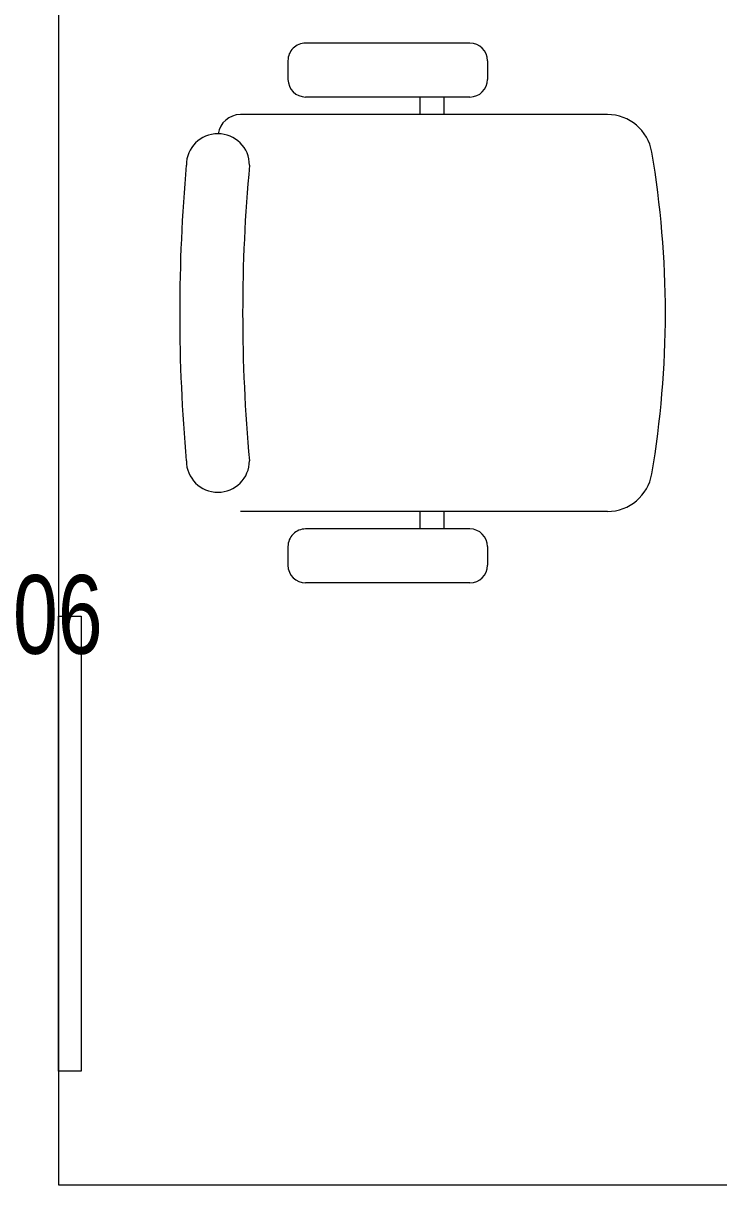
# Model space of a CAD drawing. Header units: millimetres. Extents: x -160614 to 59925, y -157025 to 0.
# Drawn here: x -42492 to -41718, y -109843 to -108551 of the extents above; entities that cross this region are included whole.
import ezdxf

# ---------------------------------------------------------------- set-up
doc = ezdxf.new("R2010")
doc.units = ezdxf.units.MM
doc.header["$LTSCALE"] = 8
doc.layers.get('0').update_dxf_attribs({"color": 9, "lineweight": 5})
for name, color, linetype, lineweight in [('72_EGR_EQP_TAG', 9, 'Continuous', 5), ('LOADING', 9, 'Continuous', 5), ('NEW Wall', 9, 'Continuous', 5), ('Walls', 9, 'Continuous', 5)]:
    doc.layers.add(name, color=color, linetype=linetype, lineweight=lineweight)
doc.layers.get('0').off()
doc.layers.get('0').freeze()
doc.styles.add('X3G_ENTITY_257CFD', font='swisscl.ttf', dxfattribs={"height": 200})

# ---------------------------------------------------------------- blocks, each defined once
blk = doc.blocks.new('*X17')
for p, q in [((5, 3), (5, 3)), ((5, 3), (5, 3)), ((5, 3), (5, 3)), ((5, 3), (5, 3)), ((5, 3), (5, 3)), ((5, 3), (5, 3)), ((5, 3), (5, 3)), ((5, 3), (5, 3)), ((5, 3), (5, 3)), ((5, 3), (5, 3)), ((5, 3), (5, 3)), ((5, 3), (5, 3)), ((5, 3), (5, 3)), ((5, 3), (5, 3)), ((5, 3), (5, 3)), ((5, 3), (5, 3)), ((5, 3), (5, 3)), ((5, 3), (5, 3)), ((5, 3), (5, 3)), ((5, 3), (5, 3)), ((5, 3), (5, 3)), ((5, 3), (5, 3)), ((5, 3), (5, 3)), ((5, 3), (5, 3)), ((5, 3), (5, 3)), ((5, 3), (5, 3)), ((5, 3), (5, 3)), ((5, 3), (5, 3)), ((5, 3), (5, 3)), ((5, 3), (5, 3)), ((5, 3), (5, 3)), ((5, 3), (5, 3)), ((5, 3), (5, 3)), ((5, 3), (5, 3)), ((5, 3), (5, 3)), ((5, 3), (5, 3)), ((5, 3), (5, 3)), ((5, 3), (5, 3)), ((5, 3), (5, 3)), ((5, 3), (5, 3)), ((5, 3), (5, 3)), ((5, 3), (5, 3)), ((5, 3), (5, 3)), ((5, 3), (5, 3)), ((5, 3), (5, 3)), ((5, 3), (5, 3)), ((5, 3), (5, 3)), ((5, 3), (5, 3)), ((5, 3), (5, 3)), ((5, 3), (5, 3)), ((5, 3), (5, 3)), ((5, 3), (5, 3)), ((5, 3), (5, 3)), ((5, 3), (5, 3)), ((5, 3), (5, 3)), ((5, 3), (5, 3)), ((5, 3), (5, 3)), ((5, 3), (5, 3)), ((5, 3), (5, 3)), ((5, 3), (5, 3)), ((5, 3), (5, 3)), ((5, 3), (5, 3)), ((5, 3), (5, 3)), ((5, 3), (5, 3)), ((5, 3), (5, 3)), ((5, 3), (5, 3)), ((6, 3), (5, 3)), ((5, 3), (5, 3)), ((6, 3), (5, 3)), ((5, 3), (5, 3)), ((6, 3), (5, 3)), ((5, 3), (5, 3)), ((6, 3), (5, 3)), ((5, 3), (5, 3)), ((5, 3), (5, 3)), ((5, 3), (5, 3)), ((5, 3), (5, 3)), ((5, 3), (5, 3)), ((5, 3), (5, 3)), ((5, 3), (5, 3)), ((5, 3), (5, 3)), ((5, 3), (5, 3)), ((5, 3), (5, 3)), ((5, 3), (5, 3)), ((5, 3), (5, 3)), ((5, 3), (5, 3)), ((5, 3), (5, 3)), ((5, 3), (5, 3)), ((5, 3), (5, 3)), ((5, 3), (5, 3)), ((5, 3), (5, 3)), ((5, 3), (5, 3)), ((5, 3), (5, 3)), ((5, 3), (5, 3)), ((5, 3), (5, 3)), ((5, 3), (5, 3)), ((6, 3), (6, 3)), ((6, 3), (6, 3)), ((6, 3), (6, 3)), ((6, 3), (6, 3)), ((6, 3), (6, 3)), ((6, 3), (6, 3)), ((6, 3), (6, 3)), ((6, 3), (6, 3)), ((6, 3), (6, 3)), ((6, 3), (6, 3)), ((6, 3), (6, 3)), ((6, 3), (6, 3)), ((6, 3), (6, 3)), ((6, 3), (6, 3)), ((6, 3), (6, 3)), ((6, 3), (6, 3)), ((6, 3), (6, 3)), ((6, 3), (6, 3)), ((6, 3), (6, 3)), ((6, 3), (6, 3)), ((6, 3), (6, 3)), ((6, 3), (6, 3)), ((6, 3), (6, 3)), ((6, 3), (6, 3)), ((6, 3), (6, 3)), ((6, 3), (6, 3)), ((6, 3), (6, 3)), ((6, 3), (6, 3)), ((6, 3), (6, 3)), ((6, 3), (6, 3)), ((6, 3), (6, 3)), ((6, 3), (6, 3)), ((6, 3), (6, 3)), ((6, 3), (6, 3)), ((6, 3), (6, 3)), ((6, 3), (6, 3)), ((6, 3), (6, 3)), ((6, 3), (6, 3)), ((6, 3), (6, 3)), ((6, 3), (6, 3)), ((6, 3), (6, 3)), ((6, 3), (6, 3)), ((6, 3), (6, 3)), ((6, 3), (6, 3)), ((6, 3), (6, 3)), ((6, 3), (6, 3)), ((6, 3), (6, 3)), ((6, 3), (6, 3)), ((6, 3), (6, 3)), ((6, 3), (6, 3)), ((6, 3), (6, 3)), ((6, 3), (6, 3)), ((6, 3), (6, 3)), ((6, 3), (6, 3)), ((6, 3), (6, 3)), ((6, 3), (6, 3)), ((6, 3), (6, 3)), ((6, 3), (6, 3)), ((6, 3), (6, 3)), ((6, 3), (6, 3)), ((6, 3), (6, 3)), ((6, 3), (6, 3)), ((6, 3), (6, 3)), ((6, 3), (6, 3)), ((6, 3), (6, 3)), ((6, 3), (6, 3)), ((6, 3), (6, 3)), ((6, 3), (6, 3)), ((6, 3), (6, 3)), ((6, 3), (6, 3)), ((6, 3), (6, 3)), ((6, 3), (6, 3)), ((6, 3), (6, 3)), ((6, 3), (6, 3)), ((6, 3), (6, 3)), ((6, 3), (6, 3)), ((6, 3), (6, 3)), ((6, 3), (6, 3)), ((6, 3), (6, 3)), ((6, 3), (6, 3)), ((6, 3), (6, 3)), ((6, 3), (6, 3)), ((6, 3), (6, 3)), ((6, 3), (6, 3)), ((6, 3), (6, 3)), ((6, 3), (6, 3)), ((6, 3), (6, 3)), ((6, 3), (6, 3)), ((6, 3), (6, 3)), ((6, 3), (6, 3)), ((6, 3), (6, 3)), ((6, 3), (6, 3)), ((6, 3), (6, 3)), ((6, 3), (6, 3)), ((6, 3), (6, 3)), ((6, 3), (6, 3)), ((6, 3), (6, 3)), ((6, 3), (6, 3)), ((6, 3), (6, 3)), ((6, 3), (6, 3)), ((6, 3), (6, 3)), ((6, 3), (6, 3)), ((6, 3), (6, 3)), ((6, 3), (6, 3)), ((6, 3), (6, 3)), ((6, 3), (6, 3)), ((6, 3), (6, 3)), ((6, 3), (6, 3)), ((6, 3), (6, 3)), ((6, 3), (6, 3)), ((6, 3), (6, 3)), ((6, 3), (6, 3)), ((6, 3), (6, 3)), ((6, 3), (6, 3)), ((6, 3), (6, 3)), ((6, 3), (6, 3)), ((6, 3), (6, 3)), ((6, 3), (6, 3)), ((6, 3), (6, 3)), ((6, 3), (6, 3)), ((6, 3), (6, 3)), ((6, 3), (6, 3)), ((6, 3), (6, 3)), ((6, 3), (6, 3)), ((6, 3), (6, 3)), ((6, 3), (6, 3)), ((6, 3), (6, 3)), ((6, 3), (6, 3)), ((6, 3), (6, 3)), ((6, 3), (6, 3)), ((6, 3), (6, 3)), ((6, 3), (6, 3)), ((6, 3), (6, 3)), ((6, 3), (6, 3)), ((6, 3), (6, 3)), ((6, 3), (6, 3)), ((6, 3), (6, 3)), ((6, 3), (6, 3)), ((6, 3), (6, 3)), ((6, 3), (6, 3)), ((6, 3), (6, 3)), ((6, 3), (6, 3)), ((6, 3), (6, 3)), ((6, 3), (6, 3)), ((6, 3), (6, 3)), ((6, 3), (6, 3)), ((6, 3), (6, 3)), ((6, 3), (6, 3)), ((6, 3), (6, 3)), ((6, 3), (6, 3)), ((6, 3), (6, 3)), ((6, 3), (6, 3)), ((6, 3), (6, 3)), ((6, 3), (6, 3)), ((6, 3), (6, 3)), ((6, 3), (6, 3)), ((6, 3), (6, 3)), ((6, 3), (6, 3)), ((6, 3), (6, 3)), ((6, 3), (6, 3)), ((6, 3), (6, 3)), ((6, 3), (6, 3)), ((6, 3), (6, 3)), ((6, 3), (6, 3)), ((6, 3), (6, 3)), ((6, 3), (6, 3)), ((6, 3), (6, 3)), ((6, 3), (6, 3)), ((6, 3), (6, 3)), ((6, 3), (6, 3)), ((6, 3), (6, 3)), ((6, 3), (6, 3)), ((6, 3), (6, 3)), ((6, 3), (6, 3)), ((6, 3), (6, 3)), ((6, 3), (6, 3)), ((6, 3), (6, 3)), ((6, 3), (6, 3)), ((6, 3), (6, 3)), ((6, 3), (6, 3)), ((6, 3), (6, 3)), ((6, 3), (6, 3)), ((6, 3), (6, 3)), ((6, 3), (6, 3)), ((6, 3), (6, 3)), ((6, 3), (6, 3)), ((6, 3), (6, 3)), ((6, 3), (6, 3)), ((6, 3), (6, 3)), ((6, 3), (6, 3)), ((6, 3), (6, 3)), ((6, 3), (6, 3)), ((6, 3), (6, 3)), ((6, 3), (6, 3)), ((6, 3), (6, 3)), ((6, 3), (6, 3)), ((6, 3), (6, 3)), ((6, 3), (6, 3)), ((6, 3), (6, 3)), ((6, 3), (6, 3)), ((6, 3), (6, 3)), ((6, 3), (6, 3)), ((6, 3), (6, 3)), ((6, 3), (6, 3)), ((6, 3), (5, 3)), ((6, 3), (5, 3)), ((6, 3), (5, 3)), ((6, 3), (5, 3)), ((6, 3), (5, 3)), ((6, 3), (6, 3)), ((6, 3), (6, 3)), ((6, 3), (6, 3)), ((6, 3), (6, 3)), ((6, 3), (6, 3)), ((6, 3), (6, 3)), ((6, 3), (6, 3)), ((6, 3), (6, 3)), ((6, 3), (6, 3)), ((6, 3), (6, 3)), ((6, 3), (6, 3)), ((6, 3), (6, 3)), ((6, 3), (6, 3)), ((6, 3), (6, 3)), ((6, 3), (6, 3)), ((6, 3), (6, 3)), ((6, 3), (6, 3)), ((6, 3), (6, 3)), ((6, 3), (6, 3)), ((6, 3), (6, 3)), ((6, 3), (6, 3)), ((6, 3), (6, 3)), ((6, 3), (6, 3)), ((6, 3), (6, 3)), ((6, 3), (6, 3)), ((6, 3), (6, 3)), ((6, 3), (6, 3)), ((6, 3), (6, 3)), ((6, 3), (6, 3)), ((6, 3), (6, 3)), ((6, 3), (6, 3)), ((6, 3), (6, 3)), ((6, 3), (6, 3)), ((6, 3), (6, 3)), ((6, 3), (6, 3)), ((6, 3), (6, 3)), ((6, 3), (6, 3)), ((6, 3), (6, 3)), ((6, 3), (6, 3)), ((6, 3), (6, 3)), ((6, 3), (6, 3)), ((6, 3), (6, 3)), ((6, 3), (6, 3)), ((6, 3), (6, 3)), ((6, 3), (6, 3)), ((6, 3), (6, 3)), ((6, 3), (6, 3)), ((6, 3), (6, 3)), ((6, 3), (6, 3)), ((6, 3), (6, 3)), ((6, 3), (6, 3)), ((6, 3), (6, 3)), ((6, 3), (6, 3)), ((6, 3), (6, 3)), ((6, 3), (6, 3)), ((6, 3), (6, 3)), ((6, 3), (6, 3)), ((6, 3), (6, 3)), ((6, 3), (6, 3)), ((6, 3), (6, 3)), ((6, 3), (6, 3)), ((6, 3), (6, 3)), ((6, 3), (6, 3)), ((6, 3), (6, 3)), ((6, 3), (6, 3)), ((6, 3), (6, 3)), ((6, 3), (6, 3)), ((6, 3), (6, 3)), ((6, 3), (6, 3)), ((6, 3), (6, 3)), ((6, 3), (6, 3)), ((6, 3), (6, 3)), ((6, 3), (6, 3)), ((6, 3), (6, 3)), ((6, 3), (6, 3)), ((6, 3), (6, 3)), ((6, 3), (6, 3)), ((6, 3), (6, 3)), ((6, 3), (6, 3)), ((6, 3), (6, 3)), ((6, 3), (6, 3)), ((6, 3), (6, 3)), ((6, 3), (6, 3)), ((6, 3), (6, 3)), ((6, 3), (6, 3)), ((6, 3), (6, 3)), ((6, 3), (6, 3)), ((6, 3), (6, 3)), ((6, 3), (6, 3)), ((6, 3), (6, 3)), ((6, 3), (6, 3)), ((6, 3), (6, 3)), ((6, 3), (6, 3)), ((6, 3), (6, 3)), ((6, 3), (6, 3)), ((6, 3), (6, 3)), ((6, 3), (6, 3)), ((6, 3), (6, 3)), ((6, 3), (6, 3)), ((6, 3), (6, 3)), ((6, 3), (6, 3)), ((6, 3), (6, 3)), ((6, 3), (6, 3)), ((6, 3), (6, 3)), ((6, 3), (6, 3)), ((6, 3), (6, 3)), ((6, 3), (6, 3)), ((6, 3), (6, 3)), ((6, 3), (6, 3)), ((6, 3), (6, 3)), ((6, 3), (6, 3)), ((6, 3), (6, 3)), ((6, 3), (6, 3)), ((6, 3), (6, 3)), ((6, 3), (6, 3)), ((6, 3), (6, 3)), ((6, 3), (6, 3)), ((6, 3), (6, 3)), ((6, 3), (6, 3)), ((6, 3), (6, 3)), ((6, 3), (6, 3)), ((6, 3), (6, 3)), ((6, 3), (6, 3)), ((6, 3), (6, 3)), ((6, 3), (6, 3)), ((6, 3), (6, 3)), ((6, 3), (6, 3)), ((6, 3), (6, 3)), ((6, 3), (6, 3)), ((6, 3), (6, 3)), ((6, 3), (6, 3)), ((6, 3), (6, 3)), ((6, 3), (6, 3)), ((6, 3), (6, 3)), ((6, 3), (6, 3)), ((6, 3), (6, 3)), ((6, 3), (6, 3)), ((6, 3), (6, 3)), ((6, 3), (6, 3)), ((6, 3), (6, 3)), ((6, 3), (6, 3)), ((6, 3), (6, 3)), ((6, 3), (6, 3)), ((6, 3), (6, 3)), ((6, 3), (6, 3)), ((6, 3), (6, 3)), ((6, 3), (6, 3)), ((6, 3), (6, 3)), ((6, 3), (6, 3)), ((6, 3), (6, 3)), ((6, 3), (6, 3)), ((6, 3), (6, 3)), ((6, 3), (6, 3)), ((6, 3), (6, 3)), ((6, 3), (6, 3)), ((6, 3), (6, 3)), ((6, 3), (6, 3)), ((6, 3), (6, 3)), ((6, 3), (6, 3)), ((6, 3), (6, 3)), ((6, 3), (6, 3)), ((6, 3), (6, 3)), ((6, 3), (6, 3)), ((6, 3), (6, 3)), ((6, 3), (6, 3)), ((6, 3), (6, 3)), ((6, 3), (6, 3)), ((6, 3), (6, 3)), ((6, 3), (6, 3)), ((6, 3), (6, 3)), ((6, 3), (6, 3)), ((6, 3), (6, 3)), ((6, 3), (6, 3)), ((6, 3), (6, 3)), ((6, 3), (6, 3)), ((6, 3), (6, 3)), ((6, 3), (6, 3)), ((6, 3), (6, 3)), ((6, 3), (6, 3)), ((6, 3), (6, 3)), ((6, 3), (6, 3)), ((6, 3), (6, 3)), ((6, 3), (6, 3)), ((6, 3), (6, 3)), ((6, 3), (6, 3)), ((6, 3), (6, 3)), ((6, 3), (6, 3)), ((6, 3), (6, 3)), ((6, 3), (6, 3)), ((6, 3), (6, 3)), ((6, 3), (6, 3)), ((6, 3), (6, 3)), ((6, 3), (6, 3)), ((6, 3), (6, 3)), ((6, 3), (6, 3)), ((6, 3), (6, 3)), ((6, 3), (6, 3)), ((6, 3), (6, 3)), ((6, 3), (6, 3)), ((6, 3), (6, 3)), ((6, 3), (6, 3)), ((6, 3), (6, 3)), ((6, 3), (6, 3)), ((6, 3), (6, 3)), ((6, 3), (6, 3)), ((6, 3), (6, 3)), ((6, 3), (6, 3)), ((6, 3), (6, 3)), ((6, 3), (6, 3)), ((6, 3), (6, 3)), ((6, 3), (6, 3)), ((6, 3), (6, 3)), ((6, 3), (6, 3)), ((6, 3), (6, 3)), ((6, 3), (6, 3)), ((6, 3), (6, 3)), ((6, 3), (6, 3)), ((6, 3), (6, 3)), ((6, 3), (6, 3)), ((6, 3), (6, 3)), ((6, 3), (6, 3)), ((6, 3), (6, 3)), ((6, 3), (6, 3)), ((6, 3), (6, 3)), ((6, 3), (6, 3)), ((6, 3), (6, 3)), ((6, 3), (6, 3)), ((6, 3), (6, 3)), ((6, 3), (6, 3)), ((6, 3), (6, 3)), ((6, 3), (6, 3)), ((6, 3), (6, 3)), ((6, 3), (6, 3)), ((6, 3), (6, 3)), ((6, 3), (6, 3)), ((6, 3), (6, 3)), ((6, 3), (6, 3)), ((6, 3), (6, 3)), ((6, 3), (6, 3)), ((6, 3), (6, 3)), ((6, 3), (6, 3)), ((6, 3), (6, 3)), ((6, 3), (6, 3)), ((6, 3), (6, 3)), ((6, 3), (6, 3)), ((6, 3), (6, 3)), ((6, 3), (6, 3)), ((6, 3), (6, 3)), ((6, 3), (6, 3)), ((6, 3), (6, 3)), ((6, 3), (6, 3)), ((6, 3), (6, 3)), ((6, 3), (6, 3)), ((6, 3), (6, 3)), ((6, 3), (6, 3)), ((6, 3), (6, 3)), ((6, 3), (6, 3)), ((6, 3), (6, 3)), ((6, 3), (6, 3)), ((6, 3), (6, 3)), ((6, 3), (6, 3)), ((6, 3), (6, 3)), ((6, 3), (6, 3)), ((6, 3), (6, 3)), ((6, 3), (6, 3)), ((6, 3), (6, 3)), ((6, 3), (6, 3)), ((6, 3), (6, 3)), ((6, 3), (6, 3)), ((6, 3), (6, 3)), ((6, 3), (6, 3)), ((6, 3), (6, 3)), ((6, 3), (6, 3)), ((6, 3), (6, 3)), ((6, 3), (6, 3)), ((6, 3), (6, 3)), ((6, 3), (6, 3)), ((6, 3), (6, 3)), ((6, 3), (6, 3)), ((6, 3), (6, 3)), ((6, 3), (6, 3)), ((6, 3), (6, 3)), ((6, 3), (6, 3)), ((6, 3), (6, 3)), ((6, 3), (6, 3)), ((6, 3), (6, 3)), ((6, 3), (6, 3)), ((6, 3), (6, 3)), ((6, 3), (6, 3)), ((6, 3), (6, 3)), ((6, 3), (6, 3)), ((6, 3), (6, 3)), ((6, 3), (6, 3)), ((6, 3), (6, 3)), ((6, 3), (6, 3)), ((6, 3), (6, 3)), ((6, 3), (6, 3)), ((6, 3), (6, 3)), ((6, 3), (6, 3)), ((6, 3), (6, 3)), ((6, 3), (6, 3)), ((6, 3), (6, 3)), ((6, 3), (6, 3)), ((6, 3), (6, 3)), ((6, 3), (6, 3)), ((6, 3), (6, 3)), ((6, 3), (6, 3)), ((6, 3), (6, 3)), ((6, 3), (6, 3)), ((6, 3), (6, 3)), ((6, 3), (6, 3)), ((6, 3), (6, 3)), ((6, 3), (6, 3)), ((6, 3), (6, 3)), ((6, 3), (6, 3)), ((6, 3), (6, 3)), ((6, 3), (6, 3))]:
    blk.add_line(p, q)
blk = doc.blocks.new('*X18')
for p, q in [((13, 1), (13, 1)), ((13, 1), (13, 1)), ((13, 1), (13, 1)), ((13, 1), (13, 1)), ((13, 1), (13, 1)), ((13, 1), (13, 1)), ((13, 1), (13, 1)), ((13, 1), (13, 1)), ((13, 1), (13, 1)), ((13, 1), (13, 1)), ((13, 1), (13, 1)), ((13, 1), (13, 1)), ((13, 1), (13, 1)), ((13, 1), (13, 1)), ((13, 1), (13, 1)), ((13, 1), (14, 1)), ((13, 1), (14, 1)), ((13, 1), (14, 1)), ((13, 1), (13, 1)), ((13, 1), (13, 1)), ((13, 1), (13, 1)), ((13, 1), (13, 1)), ((13, 1), (13, 1)), ((13, 1), (13, 1)), ((13, 1), (13, 1)), ((13, 1), (13, 1)), ((13, 1), (13, 1)), ((13, 1), (13, 1)), ((13, 1), (13, 1)), ((13, 1), (13, 1)), ((13, 1), (13, 1)), ((13, 1), (13, 1)), ((13, 1), (13, 1)), ((13, 1), (13, 1)), ((13, 1), (13, 1)), ((13, 1), (13, 1)), ((13, 1), (13, 1)), ((13, 1), (13, 1)), ((13, 1), (13, 1)), ((13, 1), (13, 1)), ((13, 1), (13, 1)), ((13, 1), (13, 1)), ((13, 1), (13, 1)), ((13, 1), (13, 1)), ((13, 1), (13, 1)), ((13, 1), (13, 1)), ((13, 1), (13, 1)), ((13, 1), (13, 1)), ((13, 1), (13, 1)), ((13, 1), (13, 1)), ((13, 1), (13, 1)), ((13, 1), (13, 1)), ((13, 1), (13, 1)), ((13, 1), (13, 1)), ((13, 1), (13, 1)), ((13, 1), (13, 1)), ((13, 1), (13, 1)), ((13, 1), (13, 1)), ((13, 1), (13, 1)), ((13, 1), (13, 1)), ((13, 1), (13, 1)), ((13, 1), (13, 1)), ((13, 1), (13, 1)), ((13, 1), (13, 1)), ((13, 1), (13, 1)), ((13, 1), (13, 1)), ((13, 1), (13, 1)), ((13, 1), (13, 1)), ((13, 1), (13, 1)), ((13, 1), (13, 1)), ((13, 1), (13, 1)), ((13, 1), (13, 1)), ((13, 1), (13, 1)), ((13, 1), (13, 1)), ((13, 1), (13, 1)), ((13, 1), (13, 1)), ((13, 1), (13, 1)), ((13, 1), (13, 1)), ((13, 1), (13, 1)), ((13, 1), (13, 1)), ((13, 1), (13, 1)), ((13, 1), (13, 1)), ((13, 1), (13, 1)), ((13, 1), (13, 1)), ((13, 1), (13, 1)), ((13, 1), (13, 1)), ((13, 1), (13, 1)), ((13, 1), (13, 1)), ((13, 1), (13, 1)), ((13, 1), (13, 1)), ((13, 1), (13, 1)), ((13, 1), (13, 1)), ((13, 1), (13, 1)), ((13, 1), (13, 1)), ((13, 1), (13, 1)), ((13, 1), (13, 1)), ((13, 1), (13, 1)), ((13, 1), (13, 1)), ((13, 1), (13, 1)), ((13, 1), (13, 1)), ((13, 1), (13, 1)), ((13, 1), (13, 1)), ((13, 1), (13, 1)), ((13, 1), (13, 1)), ((13, 1), (13, 1)), ((13, 1), (13, 1)), ((13, 1), (13, 1)), ((13, 1), (13, 1)), ((13, 1), (13, 1)), ((13, 1), (13, 1)), ((13, 1), (13, 1)), ((13, 1), (13, 1)), ((13, 1), (13, 1)), ((13, 1), (13, 1)), ((13, 1), (13, 1)), ((13, 1), (13, 1)), ((13, 1), (13, 1)), ((13, 1), (13, 1)), ((13, 1), (13, 1)), ((13, 1), (13, 1)), ((13, 1), (13, 1)), ((13, 1), (13, 1)), ((13, 1), (13, 1)), ((13, 1), (14, 1)), ((13, 0), (13, 0)), ((13, 0), (13, 0)), ((13, 0), (13, 0)), ((13, 0), (13, 0)), ((13, 0), (13, 0)), ((13, 0), (13, 0)), ((13, 0), (13, 0)), ((13, 0), (13, 0)), ((13, 0), (13, 0)), ((13, 0), (13, 0)), ((13, 0), (13, 0)), ((13, 0), (13, 0)), ((13, 0), (13, 0)), ((13, 0), (13, 0)), ((13, 0), (13, 0)), ((13, 0), (13, 0)), ((13, 0), (13, 0)), ((13, 0), (13, 0)), ((13, 0), (13, 0)), ((13, 0), (13, 0)), ((13, 0), (13, 0)), ((13, 0), (13, 0)), ((13, 0), (13, 0)), ((13, 0), (13, 0)), ((13, 0), (13, 0)), ((13, 0), (13, 0)), ((13, 0), (13, 0)), ((13, 0), (13, 0)), ((13, 0), (13, 0)), ((13, 0), (13, 0)), ((13, 0), (13, 0)), ((13, 0), (13, 0)), ((13, 0), (13, 0)), ((13, 0), (13, 0)), ((13, 0), (13, 0)), ((13, 0), (13, 0)), ((13, 0), (13, 0)), ((13, 0), (13, 0)), ((13, 0), (13, 0)), ((13, 0), (13, 0)), ((13, 0), (13, 0)), ((13, 0), (13, 0)), ((13, 0), (13, 0)), ((13, 0), (13, 0)), ((13, 0), (13, 0)), ((13, 0), (13, 0)), ((13, 0), (13, 0)), ((13, 0), (13, 0)), ((13, 0), (14, 0)), ((13, 0), (14, 0)), ((13, 0), (13, 0)), ((13, 0), (14, 0)), ((14, 1), (14, 1)), ((14, 1), (14, 1)), ((14, 1), (14, 1)), ((14, 1), (14, 1)), ((14, 1), (14, 1)), ((14, 1), (14, 1)), ((14, 1), (14, 1)), ((14, 1), (14, 1)), ((14, 1), (14, 1)), ((14, 1), (14, 1)), ((14, 1), (14, 1)), ((14, 1), (14, 1)), ((14, 1), (14, 1)), ((14, 1), (14, 1)), ((14, 1), (14, 1)), ((14, 1), (14, 1)), ((14, 1), (14, 1)), ((14, 1), (14, 1)), ((14, 1), (14, 1)), ((14, 1), (14, 1)), ((14, 1), (14, 1)), ((14, 1), (14, 1)), ((14, 1), (14, 1)), ((14, 1), (14, 1)), ((14, 1), (14, 1)), ((14, 1), (14, 1)), ((14, 1), (14, 1)), ((14, 1), (14, 1)), ((14, 1), (14, 1)), ((14, 1), (14, 1)), ((14, 1), (14, 1)), ((14, 1), (14, 1)), ((14, 1), (14, 1)), ((14, 1), (14, 1)), ((14, 1), (14, 1)), ((14, 1), (14, 1)), ((14, 1), (14, 1)), ((14, 1), (14, 1)), ((14, 1), (14, 1)), ((14, 1), (14, 1)), ((14, 1), (14, 1)), ((14, 1), (14, 1)), ((14, 1), (14, 1)), ((14, 1), (14, 1)), ((14, 1), (14, 1)), ((14, 1), (14, 1)), ((14, 1), (14, 1)), ((14, 1), (14, 1)), ((14, 1), (14, 1)), ((14, 1), (14, 1)), ((14, 1), (14, 1)), ((14, 1), (14, 1)), ((14, 1), (14, 1)), ((14, 1), (14, 1)), ((14, 1), (14, 1)), ((14, 1), (14, 1)), ((14, 1), (14, 1)), ((14, 1), (14, 1)), ((14, 1), (14, 1)), ((14, 1), (14, 1)), ((14, 1), (14, 1)), ((14, 1), (14, 1)), ((14, 1), (14, 1)), ((14, 1), (14, 1)), ((14, 1), (14, 1)), ((14, 1), (14, 1)), ((14, 1), (14, 1)), ((14, 1), (14, 1)), ((14, 1), (14, 1)), ((14, 1), (14, 1)), ((14, 1), (14, 1)), ((14, 1), (14, 1)), ((14, 1), (14, 1)), ((14, 1), (14, 1)), ((14, 1), (14, 1)), ((14, 1), (14, 1)), ((14, 1), (14, 1)), ((14, 1), (14, 1)), ((14, 1), (14, 1)), ((14, 1), (14, 1)), ((14, 1), (14, 1)), ((14, 1), (14, 1)), ((14, 1), (14, 1)), ((14, 1), (14, 1)), ((14, 1), (14, 1)), ((14, 1), (14, 1)), ((14, 1), (14, 1)), ((14, 1), (14, 1)), ((14, 1), (14, 1)), ((14, 1), (14, 1)), ((14, 1), (14, 1)), ((14, 1), (14, 1)), ((14, 1), (14, 1)), ((14, 1), (14, 1)), ((14, 0), (14, 0)), ((14, 0), (14, 0)), ((14, 0), (14, 0)), ((14, 0), (14, 0)), ((14, 0), (14, 0)), ((14, 0), (14, 0)), ((14, 0), (14, 0)), ((14, 0), (14, 0)), ((14, 0), (14, 0)), ((14, 0), (14, 0)), ((14, 0), (14, 0)), ((14, 0), (14, 0)), ((14, 0), (14, 0)), ((14, 0), (14, 0)), ((14, 0), (14, 0)), ((14, 0), (14, 0)), ((14, 0), (14, 0)), ((14, 0), (14, 0)), ((14, 0), (14, 0)), ((14, 0), (14, 0)), ((14, 0), (14, 0)), ((14, 0), (14, 0)), ((14, 0), (14, 0)), ((14, 0), (14, 0)), ((14, 0), (14, 0)), ((14, 0), (14, 0)), ((14, 0), (14, 0)), ((14, 0), (14, 0)), ((14, 0), (14, 0)), ((14, 0), (14, 0)), ((14, 0), (14, 0)), ((14, 0), (14, 0)), ((14, 0), (14, 0)), ((14, 0), (14, 0)), ((14, 0), (14, 0)), ((14, 0), (14, 0)), ((14, 0), (14, 0)), ((14, 0), (14, 0)), ((14, 0), (14, 0)), ((14, 0), (14, 0)), ((14, 0), (14, 0)), ((14, 0), (14, 0)), ((14, 0), (14, 0)), ((14, 0), (14, 0)), ((14, 0), (14, 0)), ((14, 0), (14, 0)), ((14, 0), (14, 0)), ((14, 0), (14, 0)), ((13, 0), (13, 0)), ((13, 0), (14, 0)), ((13, 0), (13, 0)), ((13, 0), (14, 0)), ((13, 0), (13, 0)), ((13, 0), (14, 0)), ((13, 0), (13, 0)), ((13, 0), (13, 0)), ((13, 0), (13, 0)), ((13, 0), (13, 0)), ((13, 0), (14, 0)), ((13, 0), (13, 0)), ((13, 0), (14, 0)), ((13, 0), (13, 0)), ((13, 0), (14, 0)), ((13, 0), (13, 0)), ((13, 0), (14, 0)), ((13, 0), (13, 0)), ((13, 0), (14, 0)), ((13, 0), (13, 0)), ((13, 0), (14, 0)), ((13, 0), (13, 0)), ((13, 0), (14, 0)), ((13, 0), (13, 0)), ((13, 0), (13, 0)), ((13, 0), (13, 0)), ((13, 0), (14, 0)), ((13, 0), (13, 0)), ((13, 0), (14, 0)), ((13, 0), (13, 0)), ((13, 0), (14, 0)), ((13, 0), (13, 0)), ((13, 0), (14, 0)), ((13, 0), (13, 0)), ((13, 0), (13, 0)), ((13, 0), (13, 0)), ((13, 0), (13, 0)), ((13, 0), (13, 0)), ((13, 0), (13, 0)), ((13, 0), (13, 0)), ((13, 0), (13, 0)), ((13, 0), (13, 0)), ((13, 0), (13, 0)), ((13, 0), (13, 0)), ((13, 0), (13, 0)), ((13, 0), (13, 0)), ((13, 0), (13, 0)), ((13, 0), (13, 0)), ((13, 0), (13, 0)), ((13, 0), (13, 0)), ((13, 0), (13, 0)), ((13, 0), (13, 0)), ((13, 0), (13, 0)), ((13, 0), (13, 0)), ((13, 0), (13, 0)), ((13, 0), (13, 0)), ((13, 0), (13, 0)), ((13, 0), (13, 0)), ((13, 0), (13, 0)), ((13, 0), (13, 0)), ((13, 0), (13, 0)), ((13, 0), (13, 0)), ((13, 0), (13, 0)), ((13, 0), (13, 0)), ((13, -1), (13, -1)), ((13, -1), (13, -1)), ((13, -1), (13, -1)), ((13, -1), (13, -1)), ((13, -1), (13, -1)), ((13, -1), (14, -1)), ((13, -1), (13, -1)), ((14, 0), (14, 0)), ((14, 0), (14, 0)), ((14, 0), (14, 0)), ((14, 0), (14, 0)), ((14, 0), (14, 0)), ((14, 0), (14, 0)), ((14, 0), (14, 0)), ((14, 0), (14, 0)), ((14, 0), (14, 0)), ((14, 0), (14, 0)), ((14, 0), (14, 0)), ((14, 0), (14, 0)), ((14, 0), (14, 0)), ((14, 0), (14, 0)), ((14, 0), (14, 0)), ((13, 0), (14, 0)), ((14, 0), (14, 0)), ((14, 0), (14, 0)), ((14, 0), (14, 0)), ((14, 0), (14, 0)), ((14, 0), (14, 0)), ((14, 0), (14, 0)), ((14, 0), (14, 0)), ((14, 0), (14, 0)), ((14, 0), (14, 0)), ((14, 0), (14, 0)), ((14, 0), (14, 0)), ((14, 0), (14, 0)), ((14, 0), (14, 0)), ((14, 0), (14, 0)), ((14, 0), (14, 0)), ((14, 0), (14, 0)), ((14, 0), (14, 0)), ((14, 0), (14, 0)), ((14, 0), (14, 0)), ((14, 0), (14, 0)), ((14, 0), (14, 0)), ((14, 0), (14, 0)), ((14, 0), (14, 0)), ((14, 0), (14, 0)), ((14, 0), (14, 0)), ((14, 0), (14, 0)), ((14, 0), (14, 0)), ((14, 0), (14, 0)), ((14, 0), (14, 0)), ((14, 0), (14, 0)), ((14, 0), (14, 0)), ((14, 0), (14, 0)), ((14, 0), (14, 0)), ((14, 0), (14, 0)), ((14, -1), (14, -1)), ((14, -1), (14, -1)), ((14, -1), (14, -1)), ((14, -1), (14, -1)), ((14, -1), (14, -1))]:
    blk.add_line(p, q)
blk = doc.blocks.new('GF21018-P')
for p, q in [((-0.2207, 0.4756), (-0.2207, 0.0675)), ((0.2205, 0.4756), (0.2205, 0.0675)), ((-0.2806, 0.3422), (-0.2598, 0.3422)), ((0.2596, 0.3422), (0.2804, 0.3422)), ((-0.3002, 0.3226), (-0.3002, 0.14)), ((-0.2402, 0.3226), (-0.2402, 0.14)), ((0.24, 0.3226), (0.24, 0.14)), ((0.3, 0.3226), (0.3, 0.14)), ((-0.2402, 0.2937), (-0.2207, 0.2937)), ((0.2205, 0.2937), (0.24, 0.2937)), ((-0.2402, 0.2671), (-0.2207, 0.2671)), ((0.2205, 0.2671), (0.24, 0.2671)), ((-0.2806, 0.1204), (-0.2598, 0.1204)), ((0.2596, 0.1204), (0.2804, 0.1204))]:
    blk.add_line(p, q)
for points in [[(0.24, 0.2937), (0.24, 0.2937), (0.24, 0.2937), (0.24, 0.2937), (0.24, 0.2937), (0.24, 0.2937), (0.24, 0.2937), (0.24, 0.2937), (0.24, 0.2937), (0.24, 0.2937), (0.24, 0.2937), (0.24, 0.2937), (0.24, 0.2937), (0.24, 0.2937), (0.24, 0.2937), (0.24, 0.2937), (0.24, 0.2937), (0.24, 0.2937), (0.24, 0.2937), (0.24, 0.2937), (0.24, 0.2937), (0.24, 0.2937), (0.24, 0.2937), (0.24, 0.2937), (0.24, 0.2937), (0.24, 0.2937), (0.24, 0.2937), (0.24, 0.2937), (0.24, 0.2937), (0.24, 0.2937), (0.24, 0.2937), (0.24, 0.2937), (0.24, 0.2937), (0.24, 0.2937), (0.24, 0.2937), (0.24, 0.2937), (0.24, 0.2937), (0.24, 0.2937), (0.24, 0.2937), (0.24, 0.2937), (0.24, 0.2937), (0.24, 0.2937), (0.24, 0.2937), (0.24, 0.2937), (0.24, 0.2937), (0.24, 0.2937), (0.24, 0.2937), (0.24, 0.2937), (0.24, 0.2937), (0.24, 0.2937), (0.24, 0.2937), (0.24, 0.2937), (0.24, 0.2937), (0.24, 0.2937), (0.24, 0.2937), (0.24, 0.2937), (0.24, 0.2937), (0.24, 0.2937), (0.24, 0.2937), (0.24, 0.2937), (0.24, 0.2937), (0.24, 0.2937), (0.24, 0.2937), (0.24, 0.2937), (0.24, 0.2937), (0.24, 0.2937), (0.24, 0.2937), (0.24, 0.2937), (0.24, 0.2937), (0.24, 0.2937), (0.24, 0.2937), (0.24, 0.2937), (0.24, 0.2937), (0.24, 0.2937), (0.24, 0.2937), (0.24, 0.2937), (0.24, 0.2937), (0.24, 0.2937), (0.24, 0.2937), (0.24, 0.2937), (0.24, 0.2937), (0.24, 0.2937), (0.24, 0.2937), (0.24, 0.2937), (0.24, 0.2937), (0.24, 0.2937), (0.24, 0.2937), (0.24, 0.2937), (0.24, 0.2937), (0.24, 0.2937), (0.24, 0.2937), (0.24, 0.2937), (0.24, 0.2937), (0.24, 0.2937), (0.24, 0.2937), (0.24, 0.2937), (0.24, 0.2937), (0.24, 0.2937), (0.24, 0.2937), (0.24, 0.2937), (0.24, 0.2937), (0.24, 0.2937), (0.24, 0.2937), (0.24, 0.2937), (0.24, 0.2937), (0.24, 0.2937), (0.24, 0.2937), (0.24, 0.2937), (0.24, 0.2937), (0.24, 0.2937), (0.24, 0.2937), (0.24, 0.2937), (0.24, 0.2937), (0.24, 0.2937), (0.24, 0.2937), (0.24, 0.2937), (0.24, 0.2937), (0.24, 0.2937), (0.24, 0.2937), (0.24, 0.2937), (0.24, 0.2937), (0.24, 0.2937), (0.24, 0.2937), (0.24, 0.2937), (0.24, 0.2937), (0.24, 0.2937), (0.24, 0.2937), (0.24, 0.2937), (0.24, 0.2937), (0.24, 0.2937), (0.24, 0.2937), (0.24, 0.2937), (0.24, 0.2937), (0.24, 0.2937), (0.24, 0.2937), (0.24, 0.2937), (0.24, 0.2937), (0.24, 0.2937), (0.24, 0.2937), (0.24, 0.2937), (0.24, 0.2937), (0.24, 0.2937), (0.24, 0.2937), (0.24, 0.2937), (0.24, 0.2937), (0.24, 0.2937), (0.24, 0.2937), (0.24, 0.2937), (0.24, 0.2937), (0.24, 0.2937), (0.24, 0.2937), (0.24, 0.2937), (0.24, 0.2937), (0.24, 0.2937), (0.24, 0.2937), (0.24, 0.2937), (0.24, 0.2937), (0.24, 0.2937), (0.24, 0.2937), (0.24, 0.2937), (0.24, 0.2937), (0.24, 0.2937), (0.24, 0.2937), (0.24, 0.2937), (0.24, 0.2937), (0.24, 0.2937), (0.24, 0.2937), (0.24, 0.2937), (0.24, 0.2937), (0.24, 0.2937), (0.24, 0.2937), (0.24, 0.2937), (0.24, 0.2937), (0.24, 0.2937), (0.24, 0.2937), (0.24, 0.2937), (0.24, 0.2937), (0.24, 0.2937), (0.24, 0.2937), (0.24, 0.2937), (0.24, 0.2937), (0.24, 0.2937), (0.24, 0.2937), (0.24, 0.2937), (0.24, 0.2937), (0.24, 0.2937), (0.24, 0.2937), (0.24, 0.2937), (0.24, 0.2937), (0.24, 0.2937), (0.24, 0.2937), (0.24, 0.2937), (0.24, 0.2937), (0.24, 0.2937), (0.24, 0.2937), (0.24, 0.2937), (0.24, 0.2937), (0.24, 0.2937), (0.24, 0.2937), (0.24, 0.2937), (0.24, 0.2937), (0.24, 0.2937), (0.24, 0.2937), (0.24, 0.2937), (0.24, 0.2937), (0.24, 0.2937), (0.24, 0.2937), (0.24, 0.2937), (0.24, 0.2937), (0.24, 0.2937), (0.24, 0.2937), (0.24, 0.2937), (0.24, 0.2937), (0.24, 0.2937), (0.24, 0.2937), (0.24, 0.2937), (0.24, 0.2937), (0.24, 0.2937), (0.24, 0.2937), (0.24, 0.2937), (0.24, 0.2937), (0.24, 0.2937), (0.24, 0.2937), (0.24, 0.2937), (0.24, 0.2937), (0.24, 0.2937), (0.24, 0.2937), (0.24, 0.2937), (0.24, 0.2937), (0.24, 0.2937), (0.24, 0.2937), (0.24, 0.2937), (0.24, 0.2937), (0.24, 0.2937), (0.24, 0.2937), (0.24, 0.2937), (0.24, 0.2937), (0.24, 0.2937), (0.24, 0.2937), (0.24, 0.2937), (0.24, 0.2937), (0.24, 0.2937), (0.24, 0.2937), (0.24, 0.2937), (0.24, 0.2937), (0.24, 0.2937), (0.24, 0.2937), (0.24, 0.2937), (0.24, 0.2937), (0.24, 0.2937), (0.24, 0.2937), (0.24, 0.2937), (0.24, 0.2937), (0.24, 0.2937), (0.24, 0.2937), (0.24, 0.2937), (0.24, 0.2937), (0.24, 0.2937), (0.24, 0.2937), (0.24, 0.2937), (0.24, 0.2937), (0.24, 0.2937), (0.24, 0.2937), (0.24, 0.2937), (0.24, 0.2937), (0.24, 0.2937), (0.24, 0.2937), (0.24, 0.2937), (0.24, 0.2937), (0.24, 0.2937), (0.24, 0.2937), (0.24, 0.2937), (0.24, 0.2937), (0.24, 0.2937), (0.24, 0.2937), (0.24, 0.2937), (0.24, 0.2937)], [(0.24, 0.2937), (0.24, 0.2937), (0.24, 0.2937), (0.24, 0.2937), (0.24, 0.2937), (0.24, 0.2937), (0.24, 0.2937), (0.24, 0.2937), (0.24, 0.2937), (0.24, 0.2937), (0.24, 0.2937), (0.24, 0.2937), (0.24, 0.2937), (0.24, 0.2937), (0.24, 0.2937), (0.24, 0.2937), (0.24, 0.2937), (0.24, 0.2937), (0.24, 0.2937), (0.24, 0.2937), (0.24, 0.2937), (0.24, 0.2937), (0.24, 0.2937), (0.24, 0.2937), (0.24, 0.2937), (0.24, 0.2937), (0.24, 0.2937), (0.24, 0.2937), (0.24, 0.2937), (0.24, 0.2937), (0.24, 0.2937), (0.24, 0.2937), (0.24, 0.2937), (0.24, 0.2937), (0.24, 0.2937), (0.24, 0.2937), (0.24, 0.2937), (0.24, 0.2937), (0.24, 0.2937), (0.24, 0.2937), (0.24, 0.2937), (0.24, 0.2937), (0.24, 0.2937), (0.24, 0.2937), (0.24, 0.2937), (0.24, 0.2937), (0.24, 0.2937), (0.24, 0.2937), (0.24, 0.2937), (0.24, 0.2937), (0.24, 0.2937), (0.24, 0.2937), (0.24, 0.2937), (0.24, 0.2937), (0.24, 0.2937), (0.24, 0.2937), (0.24, 0.2937), (0.24, 0.2937), (0.24, 0.2937), (0.24, 0.2937), (0.24, 0.2937), (0.24, 0.2937), (0.24, 0.2937), (0.24, 0.2937), (0.24, 0.2937), (0.24, 0.2937), (0.24, 0.2937), (0.24, 0.2937), (0.24, 0.2937), (0.24, 0.2937), (0.24, 0.2937), (0.24, 0.2937), (0.24, 0.2937), (0.24, 0.2937), (0.24, 0.2937), (0.24, 0.2937), (0.24, 0.2937), (0.24, 0.2937), (0.24, 0.2937), (0.24, 0.2937), (0.24, 0.2937), (0.24, 0.2937), (0.24, 0.2937), (0.24, 0.2937), (0.24, 0.2937), (0.24, 0.2937), (0.24, 0.2937), (0.24, 0.2937), (0.24, 0.2937), (0.24, 0.2937), (0.24, 0.2937), (0.24, 0.2937), (0.24, 0.2937), (0.24, 0.2937), (0.24, 0.2937), (0.24, 0.2937), (0.24, 0.2937), (0.24, 0.2937), (0.24, 0.2937), (0.24, 0.2937), (0.24, 0.2937), (0.24, 0.2937), (0.24, 0.2937), (0.24, 0.2937), (0.24, 0.2937), (0.24, 0.2937), (0.24, 0.2937), (0.24, 0.2937), (0.24, 0.2937), (0.24, 0.2937), (0.24, 0.2937), (0.24, 0.2937), (0.24, 0.2937), (0.24, 0.2937), (0.24, 0.2937), (0.24, 0.2937), (0.24, 0.2937), (0.24, 0.2937), (0.24, 0.2937), (0.24, 0.2937), (0.24, 0.2937), (0.24, 0.2937), (0.24, 0.2937), (0.24, 0.2937), (0.24, 0.2937), (0.24, 0.2937), (0.24, 0.2937), (0.24, 0.2937), (0.24, 0.2937), (0.24, 0.2937), (0.24, 0.2937), (0.24, 0.2937), (0.24, 0.2937), (0.24, 0.2937), (0.24, 0.2937), (0.24, 0.2937), (0.24, 0.2937), (0.24, 0.2937), (0.24, 0.2937), (0.24, 0.2937), (0.24, 0.2937), (0.24, 0.2937), (0.24, 0.2937), (0.24, 0.2937), (0.24, 0.2937), (0.24, 0.2937), (0.24, 0.2937), (0.24, 0.2937), (0.24, 0.2937), (0.24, 0.2937), (0.24, 0.2937), (0.24, 0.2937), (0.24, 0.2937), (0.24, 0.2937), (0.24, 0.2937), (0.24, 0.2937), (0.24, 0.2937), (0.24, 0.2937), (0.24, 0.2937), (0.24, 0.2937), (0.24, 0.2937), (0.24, 0.2937), (0.24, 0.2937), (0.24, 0.2937), (0.24, 0.2937), (0.24, 0.2937), (0.24, 0.2937), (0.24, 0.2937), (0.24, 0.2937), (0.24, 0.2937), (0.24, 0.2937), (0.24, 0.2937), (0.24, 0.2937), (0.24, 0.2937), (0.24, 0.2937), (0.24, 0.2937), (0.24, 0.2937), (0.24, 0.2937), (0.24, 0.2937), (0.24, 0.2937), (0.24, 0.2937), (0.24, 0.2937), (0.24, 0.2937), (0.24, 0.2937), (0.24, 0.2937), (0.24, 0.2937), (0.24, 0.2937), (0.24, 0.2937), (0.24, 0.2937), (0.24, 0.2937), (0.24, 0.2937), (0.24, 0.2937), (0.24, 0.2937), (0.24, 0.2937), (0.24, 0.2937), (0.24, 0.2937), (0.24, 0.2937), (0.24, 0.2937), (0.24, 0.2937), (0.24, 0.2937), (0.24, 0.2937), (0.24, 0.2937), (0.24, 0.2937), (0.24, 0.2937), (0.24, 0.2937), (0.24, 0.2937), (0.24, 0.2937), (0.24, 0.2937), (0.24, 0.2937), (0.24, 0.2937), (0.24, 0.2937), (0.24, 0.2937), (0.24, 0.2937), (0.24, 0.2937), (0.24, 0.2937), (0.24, 0.2937), (0.24, 0.2937), (0.24, 0.2937), (0.24, 0.2937)], [(0.24, 0.2937), (0.24, 0.2937), (0.24, 0.2937), (0.24, 0.2937), (0.24, 0.2937), (0.24, 0.2937), (0.24, 0.2937), (0.24, 0.2937), (0.24, 0.2937), (0.24, 0.2937), (0.24, 0.2937), (0.24, 0.2937), (0.24, 0.2937), (0.24, 0.2937), (0.24, 0.2937), (0.24, 0.2937), (0.24, 0.2937), (0.24, 0.2937), (0.24, 0.2937), (0.24, 0.2937), (0.24, 0.2937), (0.24, 0.2937), (0.24, 0.2937), (0.24, 0.2937), (0.24, 0.2937), (0.24, 0.2937), (0.24, 0.2937), (0.24, 0.2937), (0.24, 0.2937), (0.24, 0.2937), (0.24, 0.2937), (0.24, 0.2937), (0.24, 0.2937), (0.24, 0.2937), (0.24, 0.2937), (0.24, 0.2937), (0.24, 0.2937), (0.24, 0.2937), (0.24, 0.2937), (0.24, 0.2937), (0.24, 0.2937), (0.24, 0.2937), (0.24, 0.2937), (0.24, 0.2937), (0.24, 0.2937), (0.24, 0.2937), (0.24, 0.2937), (0.24, 0.2937), (0.24, 0.2937), (0.24, 0.2937), (0.24, 0.2937), (0.24, 0.2937), (0.24, 0.2937), (0.24, 0.2937), (0.24, 0.2937), (0.24, 0.2937), (0.24, 0.2937), (0.24, 0.2937), (0.24, 0.2937), (0.24, 0.2937), (0.24, 0.2937), (0.24, 0.2937), (0.24, 0.2937), (0.24, 0.2937), (0.24, 0.2937), (0.24, 0.2937), (0.24, 0.2937), (0.24, 0.2937), (0.24, 0.2937), (0.24, 0.2937), (0.24, 0.2937), (0.24, 0.2937), (0.24, 0.2937), (0.24, 0.2937), (0.24, 0.2937), (0.24, 0.2937), (0.24, 0.2937), (0.24, 0.2937), (0.24, 0.2937), (0.24, 0.2937), (0.24, 0.2937), (0.24, 0.2937), (0.24, 0.2937), (0.24, 0.2937), (0.24, 0.2937), (0.24, 0.2937), (0.24, 0.2937), (0.24, 0.2937), (0.24, 0.2937), (0.24, 0.2937), (0.24, 0.2937), (0.24, 0.2937), (0.24, 0.2937), (0.24, 0.2937), (0.24, 0.2937), (0.24, 0.2937), (0.24, 0.2937), (0.24, 0.2937), (0.24, 0.2937), (0.24, 0.2937), (0.24, 0.2937), (0.24, 0.2937), (0.24, 0.2937), (0.24, 0.2937), (0.24, 0.2937), (0.24, 0.2937), (0.24, 0.2937), (0.24, 0.2937), (0.24, 0.2937), (0.24, 0.2937), (0.24, 0.2937), (0.24, 0.2937), (0.24, 0.2937), (0.24, 0.2937), (0.24, 0.2937), (0.24, 0.2937), (0.24, 0.2937), (0.24, 0.2937), (0.24, 0.2937), (0.24, 0.2937), (0.24, 0.2937), (0.24, 0.2937), (0.24, 0.2937), (0.24, 0.2937), (0.24, 0.2937), (0.24, 0.2937), (0.24, 0.2937), (0.24, 0.2937), (0.24, 0.2937), (0.24, 0.2937), (0.24, 0.2937), (0.24, 0.2937), (0.24, 0.2937), (0.24, 0.2937), (0.24, 0.2937), (0.24, 0.2937), (0.24, 0.2937), (0.24, 0.2937), (0.24, 0.2937), (0.24, 0.2937), (0.24, 0.2937), (0.24, 0.2937), (0.24, 0.2937), (0.24, 0.2937), (0.24, 0.2937), (0.24, 0.2937), (0.24, 0.2937), (0.24, 0.2937), (0.24, 0.2937), (0.24, 0.2937), (0.24, 0.2937), (0.24, 0.2937), (0.24, 0.2937), (0.24, 0.2937), (0.24, 0.2937), (0.24, 0.2937), (0.24, 0.2937), (0.24, 0.2937), (0.24, 0.2937), (0.24, 0.2937), (0.24, 0.2937), (0.24, 0.2937), (0.24, 0.2937), (0.24, 0.2937), (0.24, 0.2937), (0.24, 0.2937), (0.24, 0.2937), (0.24, 0.2937), (0.24, 0.2937), (0.24, 0.2937), (0.24, 0.2937), (0.24, 0.2937), (0.24, 0.2937), (0.24, 0.2937), (0.24, 0.2937), (0.24, 0.2937), (0.24, 0.2937), (0.24, 0.2937), (0.24, 0.2937), (0.24, 0.2937), (0.24, 0.2937), (0.24, 0.2937), (0.24, 0.2937), (0.24, 0.2937), (0.24, 0.2937), (0.24, 0.2937), (0.24, 0.2937), (0.24, 0.2937), (0.24, 0.2937), (0.24, 0.2937), (0.24, 0.2937), (0.24, 0.2937), (0.24, 0.2937), (0.24, 0.2937), (0.24, 0.2937), (0.24, 0.2937), (0.24, 0.2937), (0.24, 0.2937), (0.24, 0.2937), (0.24, 0.2937), (0.24, 0.2937), (0.24, 0.2937), (0.24, 0.2937), (0.24, 0.2937), (0.24, 0.2937), (0.24, 0.2937), (0.24, 0.2937), (0.24, 0.2937), (0.24, 0.2937), (0.24, 0.2937), (0.24, 0.2937), (0.24, 0.2937), (0.24, 0.2937), (0.24, 0.2937)]]:
    blk.add_lwpolyline(points, close=True)
for centre, radius, start, end in [((-0.0001, -0.5295), 1.0695, 80.3671, 99.6329), ((-0.1707, 0.4756), 0.05, 99.6329, 180), ((0.1705, 0.4756), 0.05, 0, 80.3671), ((-0.2806, 0.3226), 0.0196, 90, 180), ((-0.2598, 0.3226), 0.0196, 360, 90), ((0.2596, 0.3226), 0.0196, 90, 180), ((0.2804, 0.3226), 0.0196, 0, 90), ((-0.2806, 0.14), 0.0196, 180, 270), ((-0.2598, 0.14), 0.0196, 270, 360), ((0.2596, 0.14), 0.0196, 180, 270), ((0.2804, 0.14), 0.0196, 270, 0), ((-0.1643, 0.0425), 0.0351, 90, 270), ((0, 1.8467), 1.7767, 264.6946, 275.3053), ((0.1641, 0.0425), 0.0351, 270, 90), ((-0.1957, 0.0675), 0.025, 180, 261.4721), ((0, 1.8314), 1.8314, 264.8532, 275.147)]:
    blk.add_arc(centre, radius, start, end)
at = {"layer": 'NEW Wall', "linetype": 'Continuous'}
for points in [[(0.24, 0.2937), (0.24, 0.2937), (0.24, 0.2937), (0.24, 0.2937), (0.24, 0.2937), (0.24, 0.2937), (0.24, 0.2937), (0.24, 0.2937)], [(0.24, 0.2937), (0.24, 0.2937), (0.24, 0.2937), (0.24, 0.2937), (0.24, 0.2937), (0.24, 0.2937), (0.24, 0.2937)], [(0.24, 0.2937), (0.24, 0.2937), (0.24, 0.2937), (0.24, 0.2937), (0.24, 0.2937), (0.24, 0.2937), (0.24, 0.2937), (0.24, 0.2937), (0.24, 0.2937)], [(0.24, 0.2937), (0.24, 0.2937), (0.24, 0.2937), (0.24, 0.2937), (0.24, 0.2937), (0.24, 0.2937), (0.24, 0.2937), (0.24, 0.2937), (0.24, 0.2937), (0.24, 0.2937)], [(0.24, 0.2937), (0.24, 0.2937), (0.24, 0.2937), (0.24, 0.2937), (0.24, 0.2937), (0.24, 0.2937), (0.24, 0.2937), (0.24, 0.2937), (0.24, 0.2937), (0.24, 0.2937), (0.24, 0.2937), (0.24, 0.2937), (0.24, 0.2937), (0.24, 0.2937), (0.24, 0.2937)], [(0.24, 0.2937), (0.24, 0.2937), (0.24, 0.2937), (0.24, 0.2937), (0.24, 0.2937), (0.24, 0.2937), (0.24, 0.2937), (0.24, 0.2937), (0.24, 0.2937), (0.24, 0.2937)], [(0.24, 0.2937), (0.24, 0.2937), (0.24, 0.2937), (0.24, 0.2937), (0.24, 0.2937), (0.24, 0.2937), (0.24, 0.2937), (0.24, 0.2937), (0.24, 0.2937), (0.24, 0.2937)], [(0.24, 0.2937), (0.24, 0.2937), (0.24, 0.2937), (0.24, 0.2937), (0.24, 0.2937), (0.24, 0.2937), (0.24, 0.2937), (0.24, 0.2937), (0.24, 0.2937), (0.24, 0.2937)], [(0.24, 0.2937), (0.24, 0.2937), (0.24, 0.2937), (0.24, 0.2937), (0.24, 0.2937), (0.24, 0.2937), (0.24, 0.2937), (0.24, 0.2937), (0.24, 0.2937), (0.24, 0.2937), (0.24, 0.2937), (0.24, 0.2937), (0.24, 0.2937), (0.24, 0.2937), (0.24, 0.2937), (0.24, 0.2937), (0.24, 0.2937), (0.24, 0.2937)], [(0.24, 0.2937), (0.24, 0.2937), (0.24, 0.2937), (0.24, 0.2937), (0.24, 0.2937), (0.24, 0.2937), (0.24, 0.2937), (0.24, 0.2937), (0.24, 0.2937), (0.24, 0.2937), (0.24, 0.2937), (0.24, 0.2937)], [(0.24, 0.2937), (0.24, 0.2937), (0.24, 0.2937), (0.24, 0.2937), (0.24, 0.2937), (0.24, 0.2937), (0.24, 0.2937)], [(0.24, 0.2937), (0.24, 0.2937), (0.24, 0.2937), (0.24, 0.2937), (0.24, 0.2937), (0.24, 0.2937), (0.24, 0.2937), (0.24, 0.2937), (0.24, 0.2937), (0.24, 0.2937), (0.24, 0.2937), (0.24, 0.2937), (0.24, 0.2937), (0.24, 0.2937), (0.24, 0.2937), (0.24, 0.2937), (0.24, 0.2937), (0.24, 0.2937), (0.24, 0.2937), (0.24, 0.2937), (0.24, 0.2937), (0.24, 0.2937), (0.24, 0.2937), (0.24, 0.2937), (0.24, 0.2937), (0.24, 0.2937), (0.24, 0.2937), (0.24, 0.2937), (0.24, 0.2937), (0.24, 0.2937), (0.24, 0.2937), (0.24, 0.2937), (0.24, 0.2937), (0.24, 0.2937), (0.24, 0.2937), (0.24, 0.2937), (0.24, 0.2937), (0.24, 0.2937), (0.24, 0.2937), (0.24, 0.2937), (0.24, 0.2937), (0.24, 0.2937), (0.24, 0.2937), (0.24, 0.2937), (0.24, 0.2937), (0.24, 0.2937), (0.24, 0.2937), (0.24, 0.2937), (0.24, 0.2937), (0.24, 0.2937), (0.24, 0.2937), (0.24, 0.2937), (0.24, 0.2937), (0.24, 0.2937), (0.24, 0.2937), (0.24, 0.2937), (0.24, 0.2937), (0.24, 0.2937), (0.24, 0.2937), (0.24, 0.2937), (0.24, 0.2937), (0.24, 0.2937), (0.24, 0.2937), (0.24, 0.2937), (0.24, 0.2937), (0.24, 0.2937), (0.24, 0.2937), (0.24, 0.2937), (0.24, 0.2937), (0.24, 0.2937), (0.24, 0.2937), (0.24, 0.2937), (0.24, 0.2937), (0.24, 0.2937), (0.24, 0.2937), (0.24, 0.2937), (0.24, 0.2937), (0.24, 0.2937), (0.24, 0.2937), (0.24, 0.2937), (0.24, 0.2937), (0.24, 0.2937), (0.24, 0.2937), (0.24, 0.2937), (0.24, 0.2937), (0.24, 0.2937), (0.24, 0.2937), (0.24, 0.2937), (0.24, 0.2937), (0.24, 0.2937), (0.24, 0.2937), (0.24, 0.2937), (0.24, 0.2937), (0.24, 0.2937), (0.24, 0.2937), (0.24, 0.2937), (0.24, 0.2937), (0.24, 0.2937), (0.24, 0.2937), (0.24, 0.2937), (0.24, 0.2937), (0.24, 0.2937), (0.24, 0.2937), (0.24, 0.2937), (0.24, 0.2937), (0.24, 0.2937), (0.24, 0.2937), (0.24, 0.2937), (0.24, 0.2937), (0.24, 0.2937), (0.24, 0.2937)], [(0.24, 0.2937), (0.24, 0.2937), (0.24, 0.2937), (0.24, 0.2937), (0.24, 0.2937), (0.24, 0.2937), (0.24, 0.2937), (0.24, 0.2937), (0.24, 0.2937), (0.24, 0.2937), (0.24, 0.2937), (0.24, 0.2937), (0.24, 0.2937), (0.24, 0.2937), (0.24, 0.2937), (0.24, 0.2937), (0.24, 0.2937)], [(0.24, 0.2937), (0.24, 0.2937), (0.24, 0.2937), (0.24, 0.2937), (0.24, 0.2937), (0.24, 0.2937), (0.24, 0.2937), (0.24, 0.2937), (0.24, 0.2937), (0.24, 0.2937), (0.24, 0.2937), (0.24, 0.2937), (0.24, 0.2937), (0.24, 0.2937), (0.24, 0.2937), (0.24, 0.2937), (0.24, 0.2937), (0.24, 0.2937), (0.24, 0.2937), (0.24, 0.2937), (0.24, 0.2937), (0.24, 0.2937), (0.24, 0.2937), (0.24, 0.2937), (0.24, 0.2937), (0.24, 0.2937), (0.24, 0.2937), (0.24, 0.2937), (0.24, 0.2937), (0.24, 0.2937), (0.24, 0.2937), (0.24, 0.2937), (0.24, 0.2937), (0.24, 0.2937), (0.24, 0.2937), (0.24, 0.2937), (0.24, 0.2937), (0.24, 0.2937), (0.24, 0.2937), (0.24, 0.2937), (0.24, 0.2937), (0.24, 0.2937), (0.24, 0.2937), (0.24, 0.2937), (0.24, 0.2937), (0.24, 0.2937), (0.24, 0.2937), (0.24, 0.2937), (0.24, 0.2937), (0.24, 0.2937), (0.24, 0.2937), (0.24, 0.2937), (0.24, 0.2937), (0.24, 0.2937), (0.24, 0.2937), (0.24, 0.2937), (0.24, 0.2937), (0.24, 0.2937), (0.24, 0.2937), (0.24, 0.2937), (0.24, 0.2937), (0.24, 0.2937), (0.24, 0.2937), (0.24, 0.2937), (0.24, 0.2937), (0.24, 0.2937), (0.24, 0.2937), (0.24, 0.2937), (0.24, 0.2937), (0.24, 0.2937), (0.24, 0.2937), (0.24, 0.2937), (0.24, 0.2937), (0.24, 0.2937), (0.24, 0.2937), (0.24, 0.2937), (0.24, 0.2937), (0.24, 0.2937), (0.24, 0.2937), (0.24, 0.2937), (0.24, 0.2937), (0.24, 0.2937), (0.24, 0.2937), (0.24, 0.2937), (0.24, 0.2937), (0.24, 0.2937), (0.24, 0.2937), (0.24, 0.2937), (0.24, 0.2937)], [(0.24, 0.2937), (0.24, 0.2937), (0.24, 0.2937), (0.24, 0.2937), (0.24, 0.2937), (0.24, 0.2937), (0.24, 0.2937), (0.24, 0.2937), (0.24, 0.2937), (0.24, 0.2937), (0.24, 0.2937), (0.24, 0.2937), (0.24, 0.2937), (0.24, 0.2937), (0.24, 0.2937), (0.24, 0.2937), (0.24, 0.2937), (0.24, 0.2937), (0.24, 0.2937), (0.24, 0.2937), (0.24, 0.2937), (0.24, 0.2937), (0.24, 0.2937), (0.24, 0.2937), (0.24, 0.2937), (0.24, 0.2937), (0.24, 0.2937), (0.24, 0.2937), (0.24, 0.2937), (0.24, 0.2937), (0.24, 0.2937), (0.24, 0.2937), (0.24, 0.2937), (0.24, 0.2937), (0.24, 0.2937), (0.24, 0.2937), (0.24, 0.2937), (0.24, 0.2937), (0.24, 0.2937), (0.24, 0.2937), (0.24, 0.2937), (0.24, 0.2937), (0.24, 0.2937), (0.24, 0.2937), (0.24, 0.2937), (0.24, 0.2937), (0.24, 0.2937), (0.24, 0.2937), (0.24, 0.2937), (0.24, 0.2937), (0.24, 0.2937), (0.24, 0.2937), (0.24, 0.2937), (0.24, 0.2937)]]:
    blk.add_lwpolyline(points, dxfattribs=at)
for name, xscale, yscale, zscale in [('*X17', 8.59375e-11, 8.59375e-11, 8.59375e-11), ('*X18', 5.5e-11, 5.5e-11, 5.5e-11)]:
    blk.add_blockref(name, (0.24, 0.2937), dxfattribs=dict(xscale=xscale, yscale=yscale, zscale=zscale))
blk = doc.blocks.new('1stF')
at = {"layer": 'LOADING', "color": 9, "elevation": 0}
blk.add_lwpolyline([(-42427.3, -109716.3), (-42452.3, -109716.3), (-42452.3, -109210.3), (-42427.3, -109210.3), (-42427.3, -109716.3)], dxfattribs=at)
at = {"layer": 'Walls', "color": 9}
for p, q in [((-42452.3, -105842.6, 0.1), (-42452.3, -109842.6, 0.1)), ((-42452.3, -109842.6, 0.1), (-40032.3, -109842.6, 0.1))]:
    blk.add_line(p, q, dxfattribs=at)
at = {"layer": 'LOADING', "color": 9, "extrusion": (-7.77426e-06, 2.24021e-05, 1), "xscale": 1000, "yscale": 1000, "zscale": 1000, "rotation": 269.9985892449479}
blk.add_blockref('GF21018-P', (-42317.7, -108873.5, -2.1), dxfattribs=at)
at = {"layer": '72_EGR_EQP_TAG', "color": 9, "insert": (-42453.2, -109164.8, 0), "char_height": 87.47, "attachment_point": 2, "style": 'X3G_ENTITY_257CFD'}
blk.add_mtext('06', dxfattribs=at)

msp = doc.modelspace()

# ---------------------------------------------------------------- block references
at = {"layer": '72_EGR_EQP_TAG'}
msp.add_blockref('1stF', (0, 0), dxfattribs=at)

doc.saveas('drawing.dxf')
